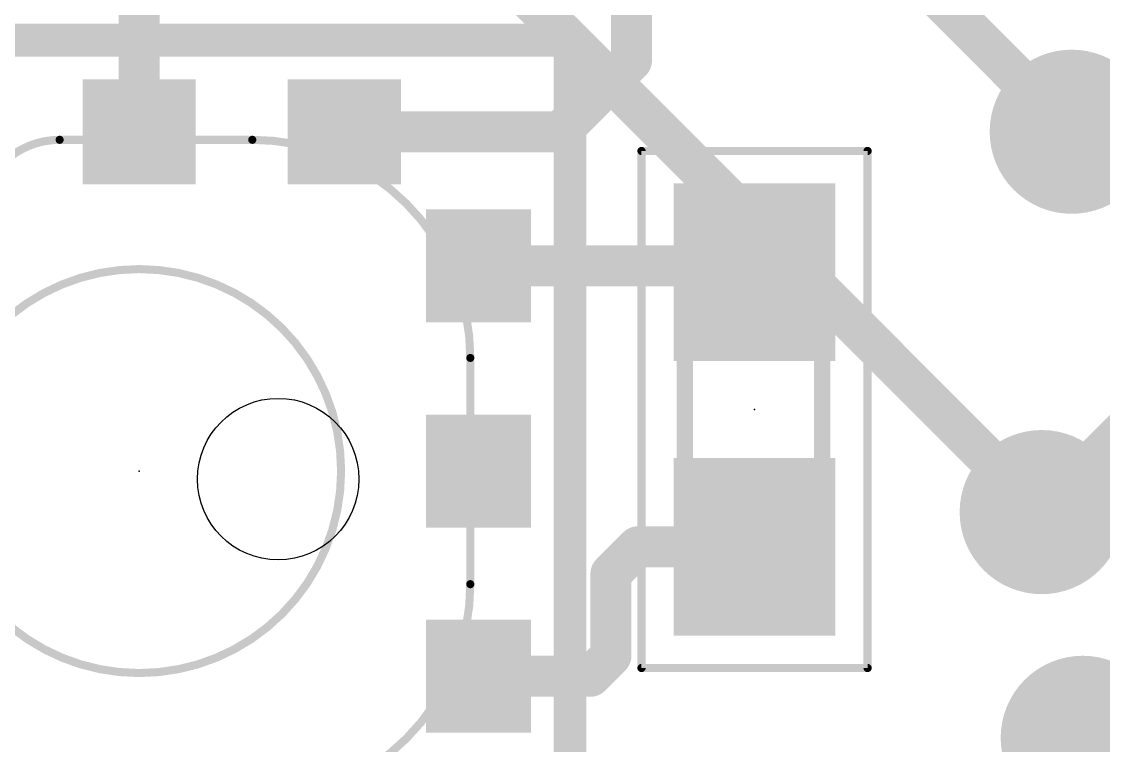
# Model space of a CAD drawing. Extents: x -33 to 53.6, y -18.3 to 32.5.
# Drawn here: x 11.97 to 18.67, y 11 to 15.48 of the extents above; entities that cross this region are included whole.
import ezdxf

# ---------------------------------------------------------------- set-up
doc = ezdxf.new("R2010")
doc.units = 0
for name, color, linetype in [('1', 12, 'CONTINUOUS'), ('16', 132, 'CONTINUOUS'), ('18', 110, 'CONTINUOUS'), ('20', 31, 'CONTINUOUS'), ('21', 41, 'CONTINUOUS'), ('23', 53, 'CONTINUOUS'), ('31', 253, 'CONTINUOUS'), ('39', 12, 'CONTINUOUS'), ('51', 53, 'CONTINUOUS')]:
    doc.layers.add(name, color=color, linetype=linetype)

# ---------------------------------------------------------------- blocks, each defined once
blk = doc.blocks.new('RECT')
blk.add_solid([(-0.5, -0.5), (0.5, -0.5), (-0.5, 0.5), (0.5, 0.5)])
blk = doc.blocks.new('ROUNDV')
at = {"const_width": 0.5}
blk.add_lwpolyline([(0, -0.25, 1), (0, 0.25, 1), (0, -0.25)], format="xyb", dxfattribs=at)

msp = doc.modelspace()

# ---------------------------------------------------------------- linework, layer by layer
at = {"layer": '1', "const_width": 0.254}
for points in [[(12.7, 14.8), (12.7, 15.963)], [(15.748, 15.621), (15.748, 15.24)], [(18.474, 14.8), (17.653, 15.621)], [(15.308, 14.8), (15.748, 15.24)], [(13.97, 14.8), (15.308, 14.8)], [(19.074, 14.2), (18.474, 14.8)], [(14.8, 13.97), (16.51, 13.97)], [(16.51, 13.97), (16.51, 13.931)], [(19.042, 13.2), (18.288, 12.446)], [(15.621, 12.065), (15.787, 12.231)], [(15.787, 12.231), (16.51, 12.231)], [(15.621, 11.557), (15.621, 12.065)], [(15.494, 11.43), (15.621, 11.557)], [(14.8, 11.43), (15.494, 11.43)]]:
    msp.add_lwpolyline(points, dxfattribs=at)
at = {"layer": '1', "const_width": 0.127}
for points in [[(15.7929, 15.1951, 1), (15.7031, 15.2849)], [(15.6845, 15.24, 1), (15.8115, 15.24)], [(13.97, 14.8635, 1), (13.97, 14.7365)], [(15.2631, 14.8449, 1), (15.3529, 14.7551)], [(15.308, 14.7365, 1), (15.308, 14.8635)], [(18.5189, 14.8449, 1), (18.4291, 14.7551)], [(18.4291, 14.7551, 1), (18.5189, 14.8449)], [(12.6365, 14.8, 1), (12.7635, 14.8)], [(14.8, 14.0335, 1), (14.8, 13.9065)], [(16.5735, 13.97, 1), (16.4465, 13.97)], [(16.51, 13.9065, 1), (16.51, 14.0335)], [(16.4465, 13.931, 1), (16.5735, 13.931)], [(18.2431, 12.4909, 1), (18.3329, 12.4011)], [(15.787, 12.2945, 1), (15.787, 12.1675)], [(15.8319, 12.1861, 1), (15.7421, 12.2759)], [(16.51, 12.1675, 1), (16.51, 12.2945)], [(15.6845, 12.065, 1), (15.5575, 12.065)], [(15.5761, 12.1099, 1), (15.6659, 12.0201)], [(15.6659, 11.5121, 1), (15.5761, 11.6019)], [(15.5575, 11.557, 1), (15.6845, 11.557)], [(14.8, 11.4935, 1), (14.8, 11.3665)], [(15.4491, 11.4749, 1), (15.5389, 11.3851)], [(15.494, 11.3665, 1), (15.494, 11.4935)]]:
    msp.add_lwpolyline(points, format="xyb", dxfattribs=at)
at = {"layer": '16', "const_width": 0.254}
for points in [[(14.732, 16.002), (18.288, 12.446)], [(20.193, 13.081), (18.474, 14.8)]]:
    msp.add_lwpolyline(points, dxfattribs=at)
at = {"layer": '16', "const_width": 0.127}
for points in [[(18.5189, 14.8449, 1), (18.4291, 14.7551)], [(18.2431, 12.4011, 1), (18.3329, 12.4909)]]:
    msp.add_lwpolyline(points, format="xyb", dxfattribs=at)
at = {"layer": '20'}
msp.add_circle((13.56, 12.65), 0.5, dxfattribs=at)
at = {"layer": '21', "const_width": 0.2032}
for points in [[(10.033, 15.367), (15.367, 15.367)], [(15.367, 15.367), (15.367, 10.033)]]:
    msp.add_lwpolyline(points, dxfattribs=at)
at = {"layer": '21', "const_width": 0.1016}
for points in [[(15.4178, 15.367, 1), (15.3162, 15.367)], [(15.367, 15.3162, 1), (15.367, 15.4178)]]:
    msp.add_lwpolyline(points, format="xyb", dxfattribs=at)
at = {"layer": '23'}
for p in [(16.51, 13.081), (12.7, 12.7)]:
    msp.add_point(p, dxfattribs=at)
at = {"layer": '39', "const_width": 0.0508}
for points in [[(15.81, 11.481), (15.81, 14.681)], [(15.81, 14.681), (17.21, 14.681)], [(17.21, 14.681), (17.21, 11.481)], [(17.21, 11.481), (15.81, 11.481)]]:
    msp.add_lwpolyline(points, dxfattribs=at)
at = {"layer": '39', "const_width": 0.0254}
for points in [[(15.8227, 14.681, 1), (15.7973, 14.681)], [(15.81, 14.6937, 1), (15.81, 14.6683)], [(17.2227, 14.681, 1), (17.1973, 14.681)], [(17.21, 14.6683, 1), (17.21, 14.6937)], [(15.81, 11.4937, 1), (15.81, 11.4683)], [(15.7973, 11.481, 1), (15.8227, 11.481)], [(17.1973, 11.481, 1), (17.2227, 11.481)], [(17.21, 11.4683, 1), (17.21, 11.4937)]]:
    msp.add_lwpolyline(points, format="xyb", dxfattribs=at)
at = {"layer": '51'}
for points, const_width in [([(12.2071, 14.75, 0.1989), (11.8536, 14.6036)], 0.05), ([(12.2071, 14.7625, 1), (12.2071, 14.7375)], 0.025), ([(12.2071, 14.7375, 1), (12.2071, 14.7625)], 0.025), ([(14.75, 13.4, 0.4142), (13.4, 14.75)], 0.05), ([(13.4, 14.7625, 1), (13.4, 14.7375)], 0.025), ([(13.4, 14.7375, 1), (13.4, 14.7625)], 0.025), ([(12.7, 11.45, 1), (12.7, 13.95, 1), (12.7, 11.45)], 0.05), ([(16.1034, 13.437, 1), (16.0526, 13.437)], 0.0508), ([(16.9544, 13.437, 1), (16.9036, 13.437)], 0.0508), ([(14.7625, 13.4, 1), (14.7375, 13.4)], 0.025), ([(14.7375, 13.4, 1), (14.7625, 13.4)], 0.025), ([(16.0526, 12.725, 1), (16.1034, 12.725)], 0.0508), ([(16.9036, 12.725, 1), (16.9544, 12.725)], 0.0508), ([(10.65, 12, 0.4142), (12, 10.65)], 0.05), ([(13.4, 10.65, 0.4142), (14.75, 12)], 0.05), ([(14.7625, 12, 1), (14.7375, 12)], 0.025), ([(14.7375, 12, 1), (14.7625, 12)], 0.025)]:
    msp.add_lwpolyline(points, format="xyb", dxfattribs=dict(at, const_width=const_width))
for points, const_width in [([(12.2071, 14.75), (13.4, 14.75)], 0.05), ([(16.078, 12.725), (16.078, 13.437)], 0.1016), ([(16.929, 12.725), (16.929, 13.437)], 0.1016), ([(14.75, 13.4), (14.75, 12)], 0.05)]:
    msp.add_lwpolyline(points, dxfattribs=dict(at, const_width=const_width))

# ---------------------------------------------------------------- block references
at = {"layer": '1', "xscale": 0.65, "yscale": 0.7}
for p, rotation in [((12.7, 14.8), 270), ((13.97, 14.8), 270), ((14.8, 13.97), 180), ((14.8, 12.7), 180), ((14.8, 11.43), 180)]:
    msp.add_blockref('RECT', p, dxfattribs=dict(at, rotation=rotation))
at = {"layer": '1', "xscale": 1.1, "rotation": 90}
for p in [(16.51, 13.931), (16.51, 12.231)]:
    msp.add_blockref('RECT', p, dxfattribs=at)
at = {"layer": '18', "xscale": 1.016, "yscale": 1.016}
for p in [(18.474, 14.8), (18.474, 14.8), (18.288, 12.446), (18.288, 12.446), (18.542, 11.049), (18.542, 11.049)]:
    msp.add_blockref('ROUNDV', p, dxfattribs=at)
at = {"layer": '31', "xscale": 0.65, "yscale": 0.7}
for p, rotation in [((12.7, 14.8), 270), ((13.97, 14.8), 270), ((14.8, 13.97), 180), ((14.8, 12.7), 180), ((14.8, 11.43), 180)]:
    msp.add_blockref('RECT', p, dxfattribs=dict(at, rotation=rotation))
at = {"layer": '31', "xscale": 1.1, "rotation": 90}
for p in [(16.51, 13.931), (16.51, 12.231)]:
    msp.add_blockref('RECT', p, dxfattribs=at)
at = {"layer": '51', "xscale": 0.5001, "yscale": 0.95, "rotation": 90}
for p in [(16.5049, 13.6613), (16.5049, 12.4929)]:
    msp.add_blockref('RECT', p, dxfattribs=at)

doc.saveas('drawing.dxf')
